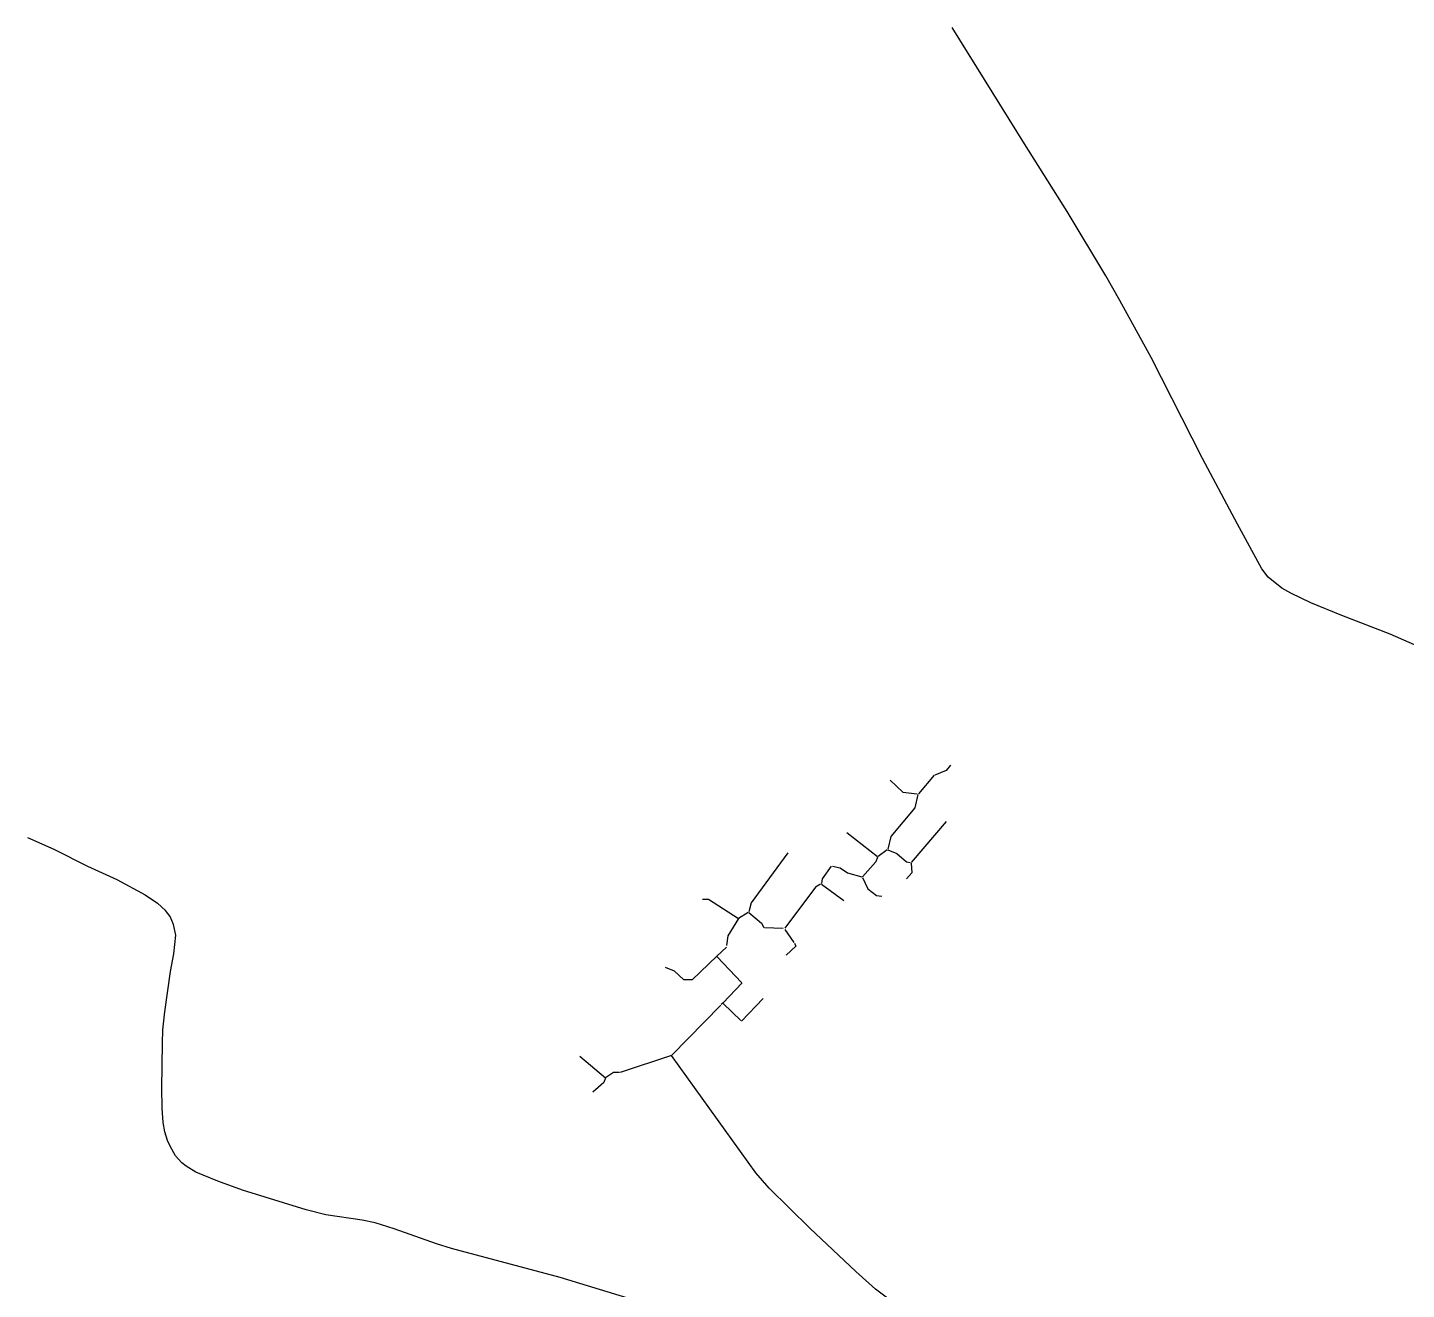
# Model space of a CAD drawing. Header units: metres. Extents: x 432891 to 477890, y 2556094 to 2581523.
# Drawn here: x 458000 to 459845, y 2579076 to 2580763 of the extents above; entities that cross this region are included whole.
import ezdxf

# ---------------------------------------------------------------- set-up
doc = ezdxf.new("R2010")
doc.units = ezdxf.units.M
doc.layers.add('W10_PIPE_DN200', color=8, linetype='Continuous')

msp = doc.modelspace()

# ---------------------------------------------------------------- linework, layer by layer
at = {"layer": 'W10_PIPE_DN200'}
for points in [[(460065.5, 2579827.4), (459975.7, 2579873.2), (459909.4, 2579911.2), (459866.5, 2579932.6), (459822.7, 2579952), (459758, 2579976.9), (459716.9, 2579993.7), (459689.8, 2580006.6), (459677.8, 2580013.7), (459659.8, 2580028.4), (459651.3, 2580039.2), (459618.4, 2580099.1), (459571.9, 2580186.8), (459503, 2580322.2), (459461.3, 2580398.1), (459442.5, 2580431.1), (459390.7, 2580517.2), (459333.4, 2580607.8), (459237, 2580763.2)], [(459234.8, 2579776.6), (459228.8, 2579769.6), (459213.8, 2579763.6)], [(459153.8, 2579756.6), (459170.8, 2579740.6), (459189.8, 2579738.6)], [(459212.8, 2579763.6), (459191.8, 2579738.6)], [(459190.8, 2579737.6), (459186.8, 2579719.6), (459154.8, 2579681.6), (459150.8, 2579664.6)], [(459228.8, 2579701.6), (459181.8, 2579646.6)], [(459095.8, 2579686.6), (459136.8, 2579654.6)], [(457999.7, 2579679.9), (458034.6, 2579664.4), (458079.7, 2579641.5), (458119.2, 2579624), (458157, 2579603.3), (458173.6, 2579592.2), (458184.2, 2579582.5)], [(459149.8, 2579663.6), (459137.8, 2579654.6)], [(459150.8, 2579663.6), (459162.8, 2579658.6), (459175.8, 2579647.6), (459180.8, 2579646.6)], [(459016.8, 2579659.6), (458967.8, 2579592.6), (458964.8, 2579580.6)], [(459136.8, 2579653.6), (459134.8, 2579647.6), (459116.8, 2579627.6)], [(459181.8, 2579645.6), (459182.8, 2579632.6), (459175.8, 2579624.6)], [(459074.8, 2579641.6), (459062.8, 2579624.6), (459061.8, 2579618.6)], [(459076.8, 2579641.6), (459086.8, 2579639.6), (459096.8, 2579632.6), (459115.8, 2579627.6)], [(459116.8, 2579626.6), (459123.8, 2579611.6), (459135.8, 2579602.6), (459142.8, 2579601.6)], [(459060.8, 2579617.6), (459053.8, 2579613.6), (459012.8, 2579558.6)], [(459061.8, 2579617.6), (459091.8, 2579595.6)], [(458902.8, 2579597.6), (458910.8, 2579597.6), (458950.8, 2579571.6)], [(458206.1, 2579244.8), (458197.8, 2579254.5), (458190.5, 2579267.3), (458186.8, 2579274.7), (458183.3, 2579286.4), (458180.9, 2579299), (458179.7, 2579318.2), (458179.2, 2579344.7), (458180, 2579404.9), (458180.8, 2579422.7), (458183.2, 2579446.7), (458190.9, 2579500.9), (458195.4, 2579524.7), (458198.1, 2579549.5), (458194.9, 2579563.7), (458190.3, 2579574.5), (458184.2, 2579582.5)], [(458950.8, 2579571.6), (458936.8, 2579548.6), (458934.8, 2579535.6)], [(458963.8, 2579579.6), (458950.8, 2579571.6)], [(458964.8, 2579579.6), (458981.8, 2579565.6), (458984.8, 2579559.6)], [(458985.8, 2579559.6), (459010.8, 2579558.6)], [(459025.3, 2579539.5), (459013.4, 2579556.8)], [(458934.8, 2579533.6), (458921.8, 2579521.2)], [(459025.8, 2579538.6), (459027.8, 2579534.6), (459014.8, 2579522.6)], [(458921.8, 2579521.2), (458888.8, 2579489.6), (458877.8, 2579489.6)], [(458955.1, 2579486.3), (458922.5, 2579520.4)], [(458852.8, 2579506.6), (458864.8, 2579501.6), (458877.8, 2579489.6)], [(458955.8, 2579485.6), (458929.9, 2579458.7)], [(458983.8, 2579464.6), (458954.8, 2579434.6)], [(458861.2, 2579388.4), (458927.1, 2579455.9)], [(458929.9, 2579458.7), (458927.8, 2579456.6)], [(458954.1, 2579435.3), (458930.6, 2579458)], [(458738.8, 2579387.6), (458772.8, 2579358.6)], [(458861.2, 2579388.4), (458792.8, 2579365.9)], [(459240.6, 2578956.2), (459240.3, 2578979.4), (459239.8, 2578985.5), (459238.1, 2578991.7), (459230.6, 2579005.6), (459227.1, 2579010), (459208.4, 2579024.4), (459161.2, 2579056.1), (459134.4, 2579076), (459108, 2579099.5), (459046.5, 2579157.5), (458991.9, 2579211), (458974.2, 2579231.5), (458861.2, 2579388.4)], [(458772.8, 2579358.6), (458770.8, 2579352.6), (458755.8, 2579339.6)], [(458791.8, 2579365.6), (458783.8, 2579365.6), (458772.8, 2579358.6)], [(458854.3, 2579048.4), (458712.5, 2579091.6), (458567.1, 2579130.3), (458546.8, 2579136.7), (458490.4, 2579156.9), (458464.7, 2579164.7), (458447.3, 2579168.3), (458398.7, 2579175.4), (458372.6, 2579182), (458287.4, 2579208.4), (458254.4, 2579220.5), (458224.7, 2579232.4), (458211.8, 2579240.3), (458206.1, 2579244.8)]]:
    msp.add_lwpolyline(points, dxfattribs=at)

doc.saveas('drawing.dxf')
